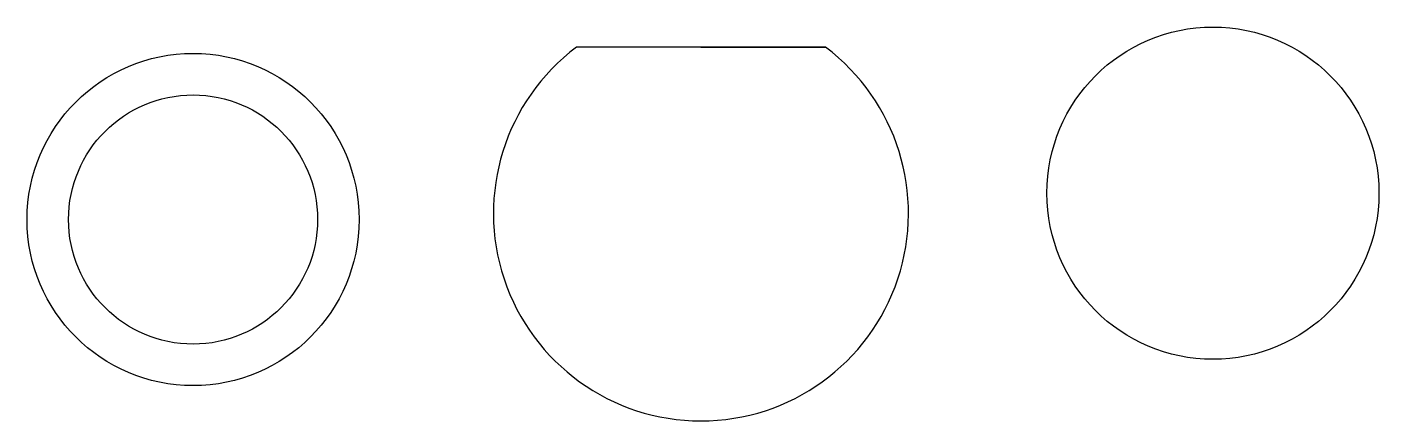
# Model space of a CAD drawing. Header units: inches. Extents: x -4 to 28.5, y -4.8 to 4.7.
import ezdxf

# ---------------------------------------------------------------- set-up
doc = ezdxf.new("R2010")
doc.units = ezdxf.units.IN
doc.header["$MEASUREMENT"] = 0

msp = doc.modelspace()

# ---------------------------------------------------------------- linework, layer by layer
for p, q in [((15.192, 4.232), (9.192, 4.232)), ((12.192, 4.232), (15.192, 4.232))]:
    msp.add_line(p, q)
for centre, radius in [((24.526, 0.717), 4), ((-0.044, 0.082), 4), ((-0.044, 0.082), 3)]:
    msp.add_circle(centre, radius)
msp.add_arc((12.192, 0.232), 5, 126.8699, 53.1301)

doc.saveas('drawing.dxf')
